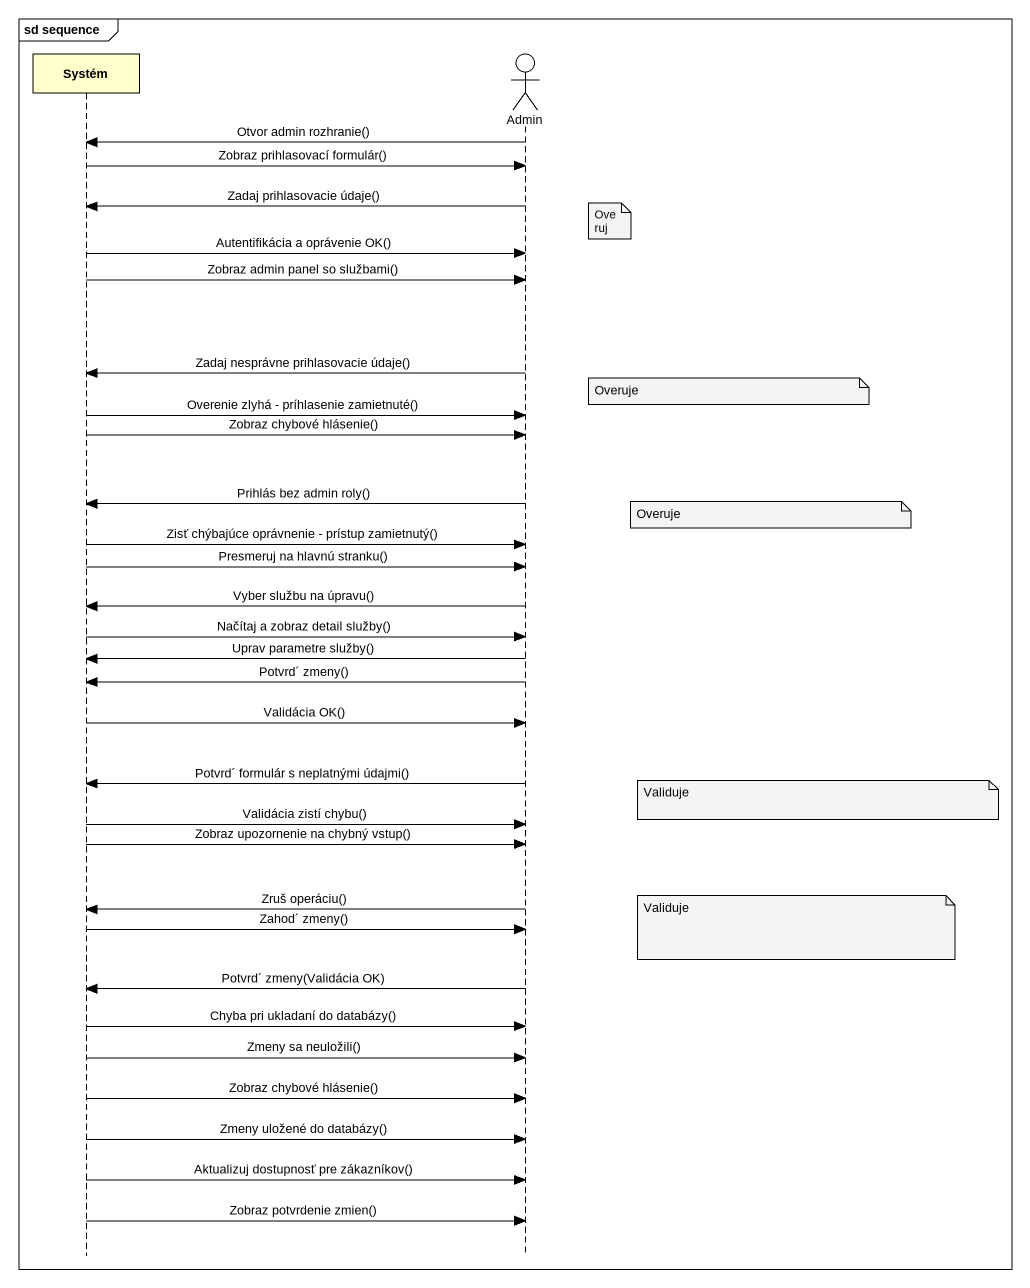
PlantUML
@startuml
mainframe sd sequence
hide footbox
participant Systém
actor Admin

Admin -> Systém : Otvor admin rozhranie()
Systém -> Admin : Zobraz prihlasovací formulár()
Admin -> Systém : Zadaj prihlasovacie údaje()
note right of Admin : Overuj
Systém -> Admin : Autentifikácia a oprávenie OK()
Systém -> Admin : Zobraz admin panel so službami()
Admin -> Systém : Zadaj nesprávne prihlasovacie údaje()
note right of Admin : Overuje
Systém -> Admin : Overenie zlyhá - príhlasenie zamietnuté()
Systém -> Admin : Zobraz chybové hlásenie()
Admin -> Systém : Prihlás bez admin roly()
note right of Admin : Overuje
Systém -> Admin : Zisť chýbajúce oprávnenie - prístup zamietnutý()
Systém -> Admin : Presmeruj na hlavnú stranku()
Admin -> Systém : Vyber službu na úpravu()
Systém -> Admin : Načítaj a zobraz detail služby()
Admin -> Systém : Uprav parametre služby()
Admin -> Systém : Potvrd´ zmeny()
Systém -> Admin : Validácia OK()
Admin -> Systém : Potvrd´ formulár s neplatnými údajmi()
note right of Admin : Validuje
Systém -> Admin : Validácia zistí chybu()
Systém -> Admin : Zobraz upozornenie na chybný vstup()
Admin -> Systém : Zruš operáciu()
note right of Admin : Validuje
Systém -> Admin : Zahod´ zmeny()
Admin -> Systém : Potvrd´ zmeny(Validácia OK)
Systém -> Admin : Chyba pri ukladaní do databázy()
Systém -> Admin : Zmeny sa neuložili()
Systém -> Admin : Zobraz chybové hlásenie()
Systém -> Admin : Zmeny uložené do databázy()
Systém -> Admin : Aktualizuj dostupnosť pre zákazníkov()
Systém -> Admin : Zobraz potvrdenie zmien()
@enduml
